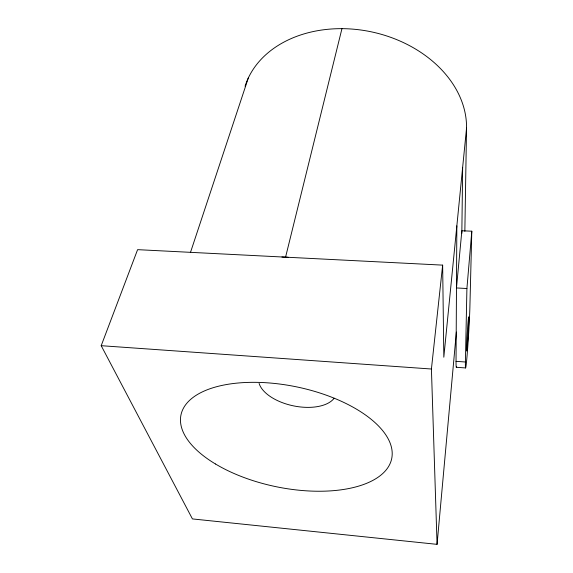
<?xml version="1.0" encoding="UTF-8"?>
<svg xmlns="http://www.w3.org/2000/svg" width="573" height="573" viewBox="0 0 573 573"><rect width="100%" height="100%" fill="white"/><g stroke="black" fill="none" stroke-linecap="round" stroke-linejoin="round"><path stroke-width="0.86" d="M456.681 366.784A34.136 1.296 -86.5 0 1 456.036 361.348L456.846 225.862M461.831 233.44L462.655 167.316M464.853 231.334L466.537 128.166A113.468 86.623 12.7 0 0 368.188 31.207A113.468 86.623 12.7 0 0 245.051 86.265M456.036 361.348L465.412 361.993L466.909 288.52L471.801 231.198L461.859 230.761L456.473 287.947L466.909 288.52M471.801 231.198L469.889 306.992A34.194 0.953 -86.5 0 1 467.203 354.093A34.194 0.953 -86.5 0 1 465.412 361.993M466.537 128.166L443.817 357.223L442.65 265.127L137.599 249.656L101.199 345.691L192.435 518.923L437.063 544.35L456.359 332.075M437.063 544.35L431.419 369.012L442.65 265.127M285.569 257.155L341.952 28.65M190.494 252.385L248.324 77.957M456.309 367.293L465.52 367.93M101.199 345.691L431.419 369.012M281.902 257.005A138.845 77.914 11.9 0 1 288.155 257.306M334.145 398.221A39.566 20.657 11.8 0 1 294.099 405.992A39.566 20.657 11.8 0 1 259.103 383.416M215.484 463.994A107.602 50.954 11.7 0 0 389.891 464.037A107.602 50.954 11.7 0 0 253.624 382.327A107.602 50.954 11.7 0 0 215.484 463.994M467.439 344.23A17.09 0.473 -86.5 0 0 468.786 316.962A17.09 0.473 -86.5 0 0 466.852 340.441A17.09 0.473 -86.5 0 0 467.439 344.23"/></g></svg>
